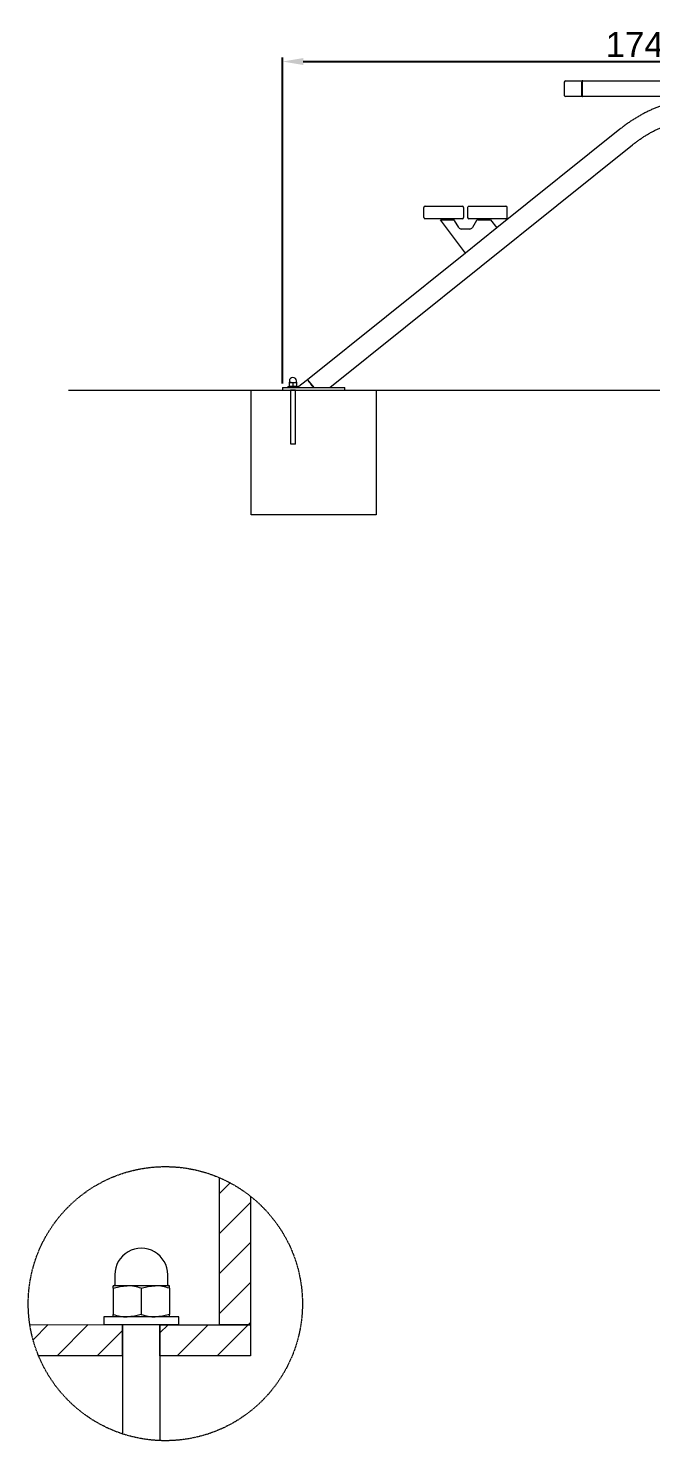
# Model space of a CAD drawing. Header units: millimetres. Extents: x -221 to 7122, y 1780 to 6068.
# Drawn here: x 2689 to 4186, y 2528 to 5925 of the extents above; entities that cross this region are included whole.
import ezdxf

# ---------------------------------------------------------------- set-up
doc = ezdxf.new("R2010")
doc.units = ezdxf.units.MM
doc.linetypes.add('HIDDEN', pattern=[1.905, 1.27, -0.635])
for name, color, linetype, lineweight in [('ZANO_R', 7, 'Continuous', 0), ('ZANO_R_przerywana', 7, 'HIDDEN', 0), ('ZANO_W', 1, 'Continuous', 0)]:
    doc.layers.add(name, color=color, linetype=linetype, lineweight=lineweight)
doc.styles.add('Arial', font='arial.ttf')
doc.styles.get("Standard").update_dxf_attribs({"font": 'ARIALUNI.TTF'})
doc.dimstyles.new('pl i ang', dxfattribs={"dimtxt": 50, "dimasz": 50, "dimexe": 1.25, "dimexo": 0.625, "dimgap": 10, "dimtad": 1, "dimtoh": 1, "dimtxsty": 'Standard', "dimcen": 2.5, "dimclrd": 1, "dimclre": 1, "dimclrt": 1, "dimadec": 0, "dimazin": 0, "dimtfac": 1, "dimtmove": 0, "dimatfit": 3, "dimfxl": 1, "dimarcsym": 1})

# ---------------------------------------------------------------- blocks, each defined once
blk = doc.blocks.new('*D425')
at = {"layer": 'ZANO_W', "color": 1, "lineweight": -2}
for p, q in [((3300.2, 5070.4), (3300.2, 5854.5)), ((3350.2, 5844.5), (4990.3, 5844.5)), ((5040.3, 5805.1), (5040.3, 5854.5))]:
    blk.add_line(p, q, dxfattribs=at)
at = {"layer": 'ZANO_W', "color": 1}
for points in [[(3350.2, 5852.9), (3350.2, 5836.2), (3300.2, 5844.5)], [(4990.3, 5836.2), (4990.3, 5852.9), (5040.3, 5844.5)]]:
    blk.add_solid(points, dxfattribs=at)
at = {"layer": 'ZANO_W', "color": 1, "insert": (4170.3, 5885.2), "char_height": 60, "attachment_point": 5, "style": 'Arial'}
blk.add_mtext('1740', dxfattribs=at)

msp = doc.modelspace()

# ---------------------------------------------------------------- linework, layer by layer
at = {"layer": 'ZANO_R'}
for p, q in [((3977.8, 5795.1), (3977.8, 5763.1)), ((3977.8, 5795.1), (3977.8, 5795.1)), ((3980.8, 5798.1), (3986.4, 5798.1)), ((3986.4, 5798.1), (4005.1, 5798.1)), ((4005.1, 5798.1), (4021.5, 5798.1)), ((4020.1, 5763.1), (4020.1, 5795.1)), ((4021.2, 5763.1), (4021.2, 5795.1)), ((4022.7, 5798.1), (4021.5, 5798.1)), ((4022.7, 5798.1), (4039.1, 5798.1)), ((4039.1, 5798.1), (4076.1, 5798.1)), ((4076.1, 5798.1), (5019, 5798.1)), ((3977.8, 5763.1), (3977.8, 5763.1)), ((3986.4, 5760.1), (3980.8, 5760.1)), ((4005.1, 5760.1), (3986.4, 5760.1)), ((4021.5, 5760.1), (4005.1, 5760.1)), ((4022.7, 5760.1), (4021.5, 5760.1)), ((4039.1, 5760.1), (4022.7, 5760.1)), ((4076.1, 5760.1), (4039.1, 5760.1)), ((5019, 5760.1), (4076.1, 5760.1)), ((4111.6, 5681.9), (3815.2, 5444.2)), ((3413.9, 5060.4), (4141.8, 5644.2)), ((3640.3, 5469.5), (3640.3, 5493.5)), ((3643.3, 5496.5), (3666.8, 5496.5)), ((3666.8, 5496.5), (3732.4, 5496.5)), ((3732.4, 5496.5), (3732.4, 5496.5)), ((3735.4, 5493.5), (3735.4, 5469.5)), ((3735.4, 5493.5), (3735.4, 5469.5)), ((3745.4, 5493.5), (3745.4, 5469.5)), ((3748.4, 5496.5), (3811.9, 5496.5)), ((3811.9, 5496.5), (3837.4, 5496.5)), ((3837.4, 5496.5), (3837.4, 5496.5)), ((3840.4, 5469.5), (3840.4, 5493.5)), ((3666.8, 5466.5), (3643.3, 5466.5)), ((3732.4, 5466.5), (3666.8, 5466.5)), ((3740, 5383.9), (3680.4, 5464.2)), ((3680.4, 5464.2), (3711, 5464.2)), ((3711, 5464.2), (3711, 5464.2)), ((3723.9, 5445.5), (3714.1, 5462.4)), ((3723.9, 5445.5), (3714.1, 5462.4)), ((3723.9, 5445.5), (3714.1, 5462.4)), ((3723.9, 5445.5), (3714.1, 5462.4)), ((3750.3, 5441.7), (3730.4, 5441.7)), ((3732.4, 5466.5), (3732.4, 5466.5)), ((3815.2, 5444.2), (3740, 5383.9)), ((3811.9, 5466.5), (3748.4, 5466.5)), ((3766.6, 5462.4), (3756.9, 5445.5)), ((3769.7, 5464.2), (3800.4, 5464.2)), ((3800.4, 5464.2), (3800.4, 5464.2)), ((3800.4, 5464.2), (3815.2, 5444.2)), ((3800.4, 5464.2), (3800.4, 5464.2)), ((3800.4, 5464.2), (3815.2, 5444.2)), ((3800.4, 5464.2), (3815.2, 5444.2)), ((3800.4, 5464.2), (3800.4, 5464.2)), ((3800.4, 5464.2), (3815.2, 5444.2)), ((3837.4, 5466.5), (3811.9, 5466.5)), ((3815.2, 5444.2), (3815.2, 5444.2)), ((3837.4, 5466.5), (3837.4, 5466.5)), ((3740, 5383.9), (3360.1, 5079.3)), ((3740, 5383.9), (3740, 5383.9)), ((3313.2, 5062.9), (3313.2, 5060.4)), ((3313.2, 5062.9), (3337.1, 5062.9)), ((3320.7, 5072.9), (3316.2, 5072.9)), ((3316.2, 5072.1), (3316.2, 5063.7)), ((3316.7, 5076.4), (3316.7, 5073.2)), ((3320.7, 5072.9), (3329.7, 5072.9)), ((3325.2, 5072.1), (3325.2, 5063.7)), ((3329.7, 5072.9), (3334.2, 5072.9)), ((3333.7, 5073.2), (3333.7, 5076.4)), ((3334.2, 5072.1), (3334.2, 5063.7)), ((3360.1, 5079.3), (3336.7, 5060.5)), ((3337.1, 5062.9), (3337.2, 5062.9)), ((3337.2, 5060.9), (3337.2, 5062.9)), ((3360.1, 5079.3), (3375.3, 5060.4)), ((3225.2, 5054.4), (3525.3, 5054.4)), ((3225.2, 5054.4), (3525.3, 5054.4)), ((3300.2, 5060.4), (3300.2, 5054.4)), ((3300.2, 5060.4), (3450.2, 5060.4)), ((3331.2, 5054.4), (3319.2, 5054.4)), ((3336.8, 5060.4), (3336.7, 5060.5)), ((3450.2, 5054.4), (3450.2, 5060.4)), ((3148.2, 3160.4), (3148.2, 2806.8)), ((3148.2, 3121.9), (3174.2, 3147.9)), ((3148.2, 3025.6), (3223.2, 3100.6)), ((3223.2, 3115.8), (3223.2, 2806.8)), ((3148.2, 2929.4), (3223.2, 3004.4)), ((2896.9, 2926.8), (2896.9, 2902.4)), ((3024.4, 2902.4), (3024.4, 2926.8)), ((2893.2, 2894.5), (2893.2, 2900.5)), ((2926.9, 2900.5), (2893.2, 2900.5)), ((2893.2, 2894.5), (2909.7, 2898.9)), ((2893.2, 2894.5), (2893.2, 2831.6)), ((2909.7, 2898.9), (2926.9, 2900.5)), ((2994.4, 2900.5), (2926.9, 2900.5)), ((2960.7, 2894.5), (2977.2, 2898.9)), ((2960.7, 2894.5), (2960.7, 2831.6)), ((2977.2, 2898.9), (2994.4, 2900.5)), ((3028.2, 2900.5), (2994.4, 2900.5)), ((3028.2, 2894.5), (3028.2, 2900.5)), ((3028.2, 2894.5), (3028.2, 2831.6)), ((3148.2, 2833.2), (3223.2, 2908.2)), ((2870.7, 2825.5), (2870.7, 2806.8)), ((3050.7, 2825.5), (2870.7, 2825.5)), ((2893.2, 2825.5), (2893.2, 2831.6)), ((2944.1, 2827.2), (2926.9, 2825.5)), ((2960.7, 2831.6), (2944.1, 2827.2)), ((3011.6, 2827.2), (2994.4, 2825.5)), ((3028.2, 2831.6), (3011.6, 2827.2)), ((3028.2, 2825.5), (3028.2, 2831.6)), ((3050.7, 2806.8), (3050.7, 2825.5)), ((2692.9, 2807), (2915.7, 2806.8)), ((2700.6, 2770.5), (2737, 2807)), ((2758.1, 2731.8), (2833.2, 2806.9)), ((2854.3, 2731.8), (2915.7, 2793.1)), ((3050.7, 2806.8), (2870.7, 2806.8)), ((2915.7, 2731.8), (2915.7, 2806.8)), ((2915.7, 2806.8), (2915.7, 2544.2)), ((3005.7, 2731.8), (3005.7, 2806.8)), ((3005.7, 2806.8), (3223.2, 2806.8)), ((3005.7, 2806.8), (3005.7, 2528)), ((3005.7, 2786.9), (3025.5, 2806.8)), ((3046.8, 2731.8), (3121.8, 2806.8)), ((3143, 2731.8), (3218, 2806.8)), ((3223.2, 2806.8), (3148.2, 2806.8)), ((3218, 2806.8), (3223.2, 2812)), ((2915.7, 2731.8), (2712.4, 2731.8)), ((3223.2, 2731.8), (3005.7, 2731.8))]:
    msp.add_line(p, q, dxfattribs=at)
at = {"layer": 'ZANO_R', "flags": 128}
for points in [[(4021.5, 5798.1), (4021.3, 5798.1), (4021, 5797.9), (4020.7, 5797.6), (4020.5, 5797.2), (4020.3, 5796.8), (4020.2, 5796.3), (4020.1, 5795.7), (4020.1, 5795.1)], [(4021.2, 5795.1), (4021.3, 5795.7), (4021.3, 5796.3), (4021.5, 5796.8), (4021.7, 5797.2), (4021.9, 5797.6), (4022.1, 5797.9), (4022.4, 5798.1), (4022.7, 5798.1)], [(4020.1, 5763.1), (4020.1, 5762.5), (4020.2, 5762), (4020.3, 5761.4), (4020.5, 5761), (4020.7, 5760.6), (4021, 5760.3), (4021.3, 5760.2), (4021.5, 5760.1)], [(4022.7, 5760.1), (4022.4, 5760.2), (4022.1, 5760.3), (4021.9, 5760.6), (4021.7, 5761), (4021.5, 5761.4), (4021.3, 5762), (4021.3, 5762.5), (4021.2, 5763.1)], [(3360.1, 5079.3), (3360.1, 5079.3), (3360.2, 5079.1), (3360.6, 5078.7), (3361.1, 5078), (3361.9, 5077.1), (3362.8, 5075.9), (3363.9, 5074.5), (3365.2, 5072.9), (3366.7, 5071.1), (3368.2, 5069.2), (3369.9, 5067.1), (3371.6, 5064.9), (3373.4, 5062.7), (3375.3, 5060.4)], [(3375.3, 5060.4), (3373.4, 5062.7), (3371.6, 5064.9), (3369.9, 5067.1), (3368.2, 5069.2), (3366.7, 5071.1), (3365.2, 5072.9), (3363.9, 5074.5), (3362.8, 5075.9), (3361.9, 5077.1), (3361.1, 5078), (3360.6, 5078.7), (3360.2, 5079.1), (3360.1, 5079.3), (3360.1, 5079.3)], [(3336.8, 5060.4), (3336.8, 5060.4), (3336.7, 5060.5), (3336.7, 5060.5), (3336.7, 5060.5), (3336.7, 5060.5)]]:
    msp.add_lwpolyline(points, dxfattribs=at)
at = {"layer": 'ZANO_R'}
for points in [[(2785.4, 5054.4), (5178.9, 5054.4)], [(3223.2, 2806.8), (3223.2, 2731.8)]]:
    msp.add_lwpolyline(points, dxfattribs=at)
for centre, radius, start, end in [((3980.8, 5795.1), 3, 90, 180), ((3980.8, 5763.1), 3, 180, 270), ((3643.3, 5493.5), 3, 90, 179.9466), ((3643.3, 5469.5), 3, 179.9466, 270), ((3732.4, 5493.5), 3, 0.0013, 90.0013), ((3837.4, 5493.5), 3, 0.0534, 90), ((3837.4, 5493.5), 3, 0.0534, 90), ((3837.4, 5469.5), 3, 270, 0.0534), ((3837.4, 5469.5), 3, 270, 0.0534), ((3711, 5460.6), 3.6, 30, 90), ((3711, 5460.6), 3.6, 30, 90), ((3711, 5460.6), 3.6, 30, 90), ((3730.4, 5449.3), 7.6, 210, 270), ((3730.4, 5449.3), 7.6, 210, 270), ((3730.4, 5449.3), 7.6, 210, 270), ((3730.4, 5449.3), 7.6, 251.517, 270), ((3750.3, 5449.3), 7.6, 270, 330), ((3769.7, 5460.6), 3.6, 90, 150), ((3316.5, 5073.2), 0.25, 270, 0), ((3325.2, 5076.4), 8.5, 0, 180), ((3334, 5073.2), 0.25, 180, 270), ((2960.7, 2926.8), 63.7, 359.9997, 180.0003), ((2895, 2902.4), 1.88, 270.0029, 359.9902), ((2926.1, 2798.2), 102.3, 70.227, 89.5168), ((2993.6, 2798.2), 102.3, 70.227, 89.5168), ((3026.3, 2902.4), 1.88, 180.0098, 269.9971), ((2927.8, 2927.9), 102.3, 250.2279, 269.5163), ((2995.3, 2927.9), 102.3, 250.2279, 269.5163)]:
    msp.add_arc(centre, radius, start, end, dxfattribs=at)
for centre, major_axis, ratio, start_param, end_param in [((3732.4, 5493.5), (0, 3), 0.999954, 4.712389, 6.283185), ((3732.4, 5469.5), (0, 3), 0.999954, 3.141593, 4.712389), ((3732.4, 5469.5), (3, 0), 0.999954, 4.712389, 6.283185), ((3748.4, 5493.5), (3, 0), 0.999985, 1.570796, 3.141593), ((3748.4, 5469.5), (3, 0), 0.999985, 3.141593, 4.712389), ((3375.2, 5060.4), (38.6, 0), 0.000538, 5.537304, 6.282514), ((3375.2, 5060.4), (38.6, 0), 0.000559, 5.537304, 6.282488)]:
    msp.add_ellipse(centre, major_axis=major_axis, ratio=ratio, start_param=start_param, end_param=end_param, dxfattribs=at)
for points, knots in [([(4466.5, 5675.9), (4465.8, 5677), (4463.8, 5680.2), (4460.3, 5685.2), (4456, 5690.8), (4451.5, 5696.3), (4446.7, 5701.5), (4441.7, 5706.6), (4436.4, 5711.4), (4431, 5716), (4425.3, 5720.4), (4419.4, 5724.5), (4413.3, 5728.4), (4407, 5732.1), (4400.5, 5735.5), (4393.8, 5738.7), (4386.9, 5741.6), (4379.9, 5744.2), (4372.7, 5746.6), (4365.4, 5748.8), (4357.9, 5750.6), (4350.2, 5752.2), (4342.4, 5753.6), (4334.6, 5754.6), (4326.6, 5755.4), (4318.5, 5755.9), (4310.3, 5756.1), (4302, 5756.1), (4293.7, 5755.7), (4285.3, 5755.1), (4276.8, 5754.2), (4268.4, 5753.1), (4259.8, 5751.6), (4251.3, 5749.9), (4242.8, 5748), (4234.2, 5745.7), (4225.7, 5743.2), (4217.2, 5740.5), (4208.7, 5737.4), (4200.3, 5734.2), (4191.9, 5730.7), (4183.5, 5726.9), (4175.3, 5722.9), (4167.1, 5718.7), (4159, 5714.2), (4151, 5709.5), (4143.1, 5704.6), (4135.3, 5699.5), (4127.7, 5694.2), (4120.3, 5688.8), (4115, 5684.6), (4112.1, 5682.4), (4111.6, 5681.9)], [0, 0, 0, 0, 0.011442, 0.031493, 0.051533, 0.071566, 0.091596, 0.111629, 0.131672, 0.15173, 0.171809, 0.191916, 0.212054, 0.232228, 0.252441, 0.272696, 0.292993, 0.313334, 0.333719, 0.354147, 0.374617, 0.395127, 0.415674, 0.436256, 0.456871, 0.477514, 0.498182, 0.518873, 0.539584, 0.560312, 0.581053, 0.601806, 0.622568, 0.643337, 0.664111, 0.684889, 0.70567, 0.726452, 0.747234, 0.768015, 0.788796, 0.809576, 0.830354, 0.85113, 0.871905, 0.892679, 0.913451, 0.934223, 0.954993, 0.975764, 0.995442, 1, 1, 1, 1]), ([(4141.8, 5644.2), (4143, 5645.1), (4146.3, 5647.8), (4151.9, 5652), (4158.7, 5657), (4165.7, 5661.7), (4172.7, 5666.2), (4179.9, 5670.5), (4187.1, 5674.6), (4194.4, 5678.4), (4201.8, 5682.1), (4209.2, 5685.5), (4216.7, 5688.7), (4224.2, 5691.6), (4231.7, 5694.3), (4239.2, 5696.8), (4246.7, 5699), (4254.3, 5701), (4261.8, 5702.7), (4269.2, 5704.2), (4276.6, 5705.4), (4284, 5706.4), (4291.3, 5707.1), (4298.5, 5707.6), (4305.6, 5707.8), (4312.7, 5707.7), (4319.6, 5707.4), (4326.4, 5706.9), (4333.1, 5706.1), (4339.7, 5705), (4346.1, 5703.7), (4352.4, 5702.2), (4358.6, 5700.4), (4364.6, 5698.4), (4370.4, 5696.1), (4376, 5693.6), (4381.5, 5690.9), (4386.8, 5687.9), (4391.9, 5684.7), (4396.8, 5681.3), (4401.5, 5677.7), (4406, 5673.8), (4410.3, 5669.7), (4414.3, 5665.4), (4416.8, 5662.3), (4418.1, 5660.8)], [0, 0, 0, 0, 0.01202, 0.035303, 0.058586, 0.081867, 0.105145, 0.12842, 0.151691, 0.174957, 0.198219, 0.221476, 0.244727, 0.267973, 0.291214, 0.31445, 0.337682, 0.36091, 0.384136, 0.40736, 0.430585, 0.453811, 0.477043, 0.500282, 0.523532, 0.546798, 0.570083, 0.593394, 0.616737, 0.640117, 0.663544, 0.687024, 0.710565, 0.734177, 0.757868, 0.781647, 0.80552, 0.829493, 0.853571, 0.877756, 0.902044, 0.926429, 0.950902, 0.975446, 1, 1, 1, 1]), ([(3316.2, 5072.1), (3317.3, 5072.4), (3318.8, 5072.9), (3320.3, 5072.9), (3320.7, 5072.9)], [0, 0, 0, 0, 0.745921, 1, 1, 1, 1]), ([(3316.2, 5072.9), (3316.2, 5072.9), (3316.2, 5072.9), (3316.2, 5072.7), (3316.2, 5072.3), (3316.2, 5072.1)], [0, 0, 0, 0, 0.07009, 0.5307844, 1, 1, 1, 1]), ([(3320.7, 5062.9), (3320.3, 5062.9), (3318.8, 5063), (3317.3, 5063.4), (3316.2, 5063.7)], [0, 0, 0, 0, 0.254079, 1, 1, 1, 1]), ([(3316.2, 5063.7), (3316.2, 5063.5), (3316.2, 5063), (3316.2, 5063), (3316.2, 5062.9)], [0, 0, 0, 0, 0.495458, 1, 1, 1, 1]), ([(3320.7, 5072.9), (3321.9, 5072.8), (3323.4, 5072.7), (3324.9, 5072.2), (3325.2, 5072.1)], [0, 0, 0, 0, 0.760801, 1, 1, 1, 1]), ([(3325.2, 5063.7), (3324.9, 5063.6), (3323.4, 5063.1), (3321.9, 5063), (3320.7, 5062.9)], [0, 0, 0, 0, 0.239199, 1, 1, 1, 1]), ([(3325.2, 5072.1), (3326, 5072.3), (3327.4, 5072.8), (3329, 5072.9), (3329.7, 5072.9)], [0, 0, 0, 0, 0.495458, 1, 1, 1, 1]), ([(3329.7, 5062.9), (3329.6, 5062.9), (3328.8, 5062.9), (3327.3, 5063.1), (3325.9, 5063.5), (3325.2, 5063.7)], [0, 0, 0, 0, 0.07009, 0.530784, 1, 1, 1, 1]), ([(3329.7, 5072.9), (3329.8, 5072.9), (3330.6, 5072.9), (3332.2, 5072.7), (3333.5, 5072.3), (3334.2, 5072.1)], [0, 0, 0, 0, 0.07009, 0.530784, 1, 1, 1, 1]), ([(3334.2, 5063.7), (3333.5, 5063.5), (3332, 5063), (3330.5, 5063), (3329.7, 5062.9)], [0, 0, 0, 0, 0.495458, 1, 1, 1, 1]), ([(3334.2, 5072.1), (3334.2, 5072.3), (3334.2, 5072.8), (3334.2, 5072.9), (3334.2, 5072.9)], [0, 0, 0, 0, 0.495458, 1, 1, 1, 1]), ([(3334.2, 5062.9), (3334.2, 5062.9), (3334.2, 5062.9), (3334.2, 5063.1), (3334.2, 5063.5), (3334.2, 5063.7)], [0, 0, 0, 0, 0.07009, 0.530784, 1, 1, 1, 1])]:
    msp.add_open_spline(points, degree=3, knots=knots, dxfattribs=at)
at = {"layer": 'ZANO_R_przerywana'}
for p, q in [((3225.2, 4754.4), (3225.2, 5054.4)), ((3225.2, 4754.4), (3225.2, 5054.4)), ((3319.2, 5054.4), (3319.2, 4924.4)), ((3331.2, 4924.4), (3331.2, 5054.4)), ((3525.3, 5054.4), (3525.3, 4754.4)), ((3525.3, 5054.4), (3525.3, 4754.4)), ((3331.2, 4924.4), (3319.2, 4924.4)), ((3525.3, 4754.4), (3225.2, 4754.4)), ((3525.3, 4754.4), (3225.2, 4754.4))]:
    msp.add_line(p, q, dxfattribs=at)
at = {"layer": 'ZANO_R_przerywana', "color": 1}
msp.add_circle((3018.6, 2857.4), 329.6, dxfattribs=at)

# ---------------------------------------------------------------- dimensions: what is measured, and where the dimension line sits
at = {"layer": 'ZANO_W'}
dim = msp.add_linear_dim(base=(5040.3, 5844.5), p1=(3300.2, 5060.4), p2=(5040.3, 5795.1), dimstyle='pl i ang', override={"dimtxt": 60, "dimexe": 10, "dimexo": 10, "dimtoh": 0, "dimdec": 0, "dimtxsty": 'Arial', "dimtdec": 0, "dimtmove": 1}, dxfattribs=at)
dim.commit()
dim.dimension.update_dxf_attribs({"geometry": '*D425', "text_midpoint": (4170.3, 5885.2)})

doc.saveas('drawing.dxf')
